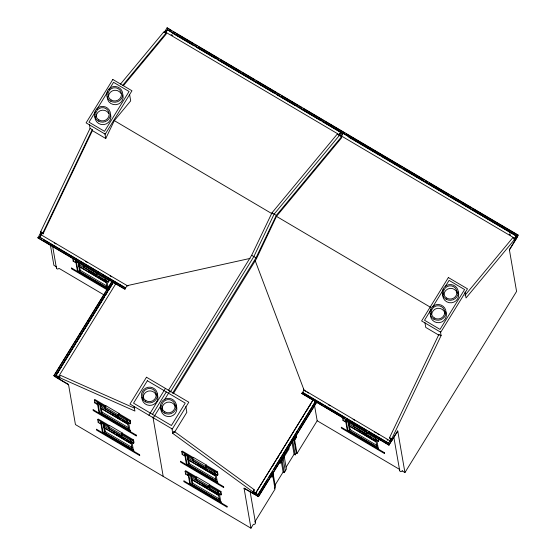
<?xml version="1.0" encoding="UTF-8"?>
<svg xmlns="http://www.w3.org/2000/svg" width="556" height="556" viewBox="0 0 556 556"><rect width="100%" height="100%" fill="white"/><g stroke="black" fill="none" stroke-linecap="round" stroke-linejoin="round"><path stroke-width="0.83" d="M56.399 267.234L56.538 268.312A1.529 1.501 -9.8 0 0 57.803 269.055L59.075 268.395L103.715 294.743M393.877 437.433L399.75 470.925A1.529 1.501 -9.8 0 0 401.008 471.669L402.433 470.668M509.421 249.998L517.532 236.835L518.136 235.035L167.099 27.8L164.034 32.769L164.903 31.727L339.348 134.761M58.199 372.131L58.595 371.484A1.48 1.453 -9.8 0 0 58.206 372.138M40.102 234.222L40.873 232.61L40.706 231.643L90.072 128.373L89.398 124.461M39.657 237.405L41.957 233.249L39.601 237.071L41.902 238.732M39.601 237.071L125.614 287.848L124.961 289.335L37.864 237.919L40.873 232.61L43.034 233.888L42.868 232.922L92.233 129.652L90.072 128.373M43.034 233.888L92.407 130.625L92.233 129.652M92.407 130.625L105.758 138.507L114.307 120.624L130.695 100.858L129.604 94.569M128.151 285.43L127.859 286.027L41.186 234.861M168.211 390.722L251.673 255.287L271.974 212.83L337.221 134.142L341.551 136.7L341.718 137.666L276.471 216.36L256.233 259.159M172.541 393.273L256.003 257.845L276.304 215.387L341.551 136.7M303.666 389.047L303.381 389.645L390.062 440.873M397.776 431.143L388.901 445.154L391.904 439.845L389.742 438.566L389.575 437.6L438.941 334.33L441.103 335.609L391.737 438.872L391.904 439.845L391.139 441.457L397.714 430.782L404.935 472.572L402.28 471.008M390.055 440.818L390.826 439.205L388.533 443.361L368.336 431.442M95.368 111.832L89.002 122.167L104.514 131.327L129.068 91.483L113.556 82.323L109.011 89.697M96.73 109.622L107.642 91.914M164.965 32.088L166.119 30.219M165.507 32.776L167.467 29.593L340.821 131.932L339.73 134.135M165.994 32.422L167.467 29.593M76.248 261.125L77.909 270.758L77.472 271.474L75.797 261.772L75.359 262.481L73.19 261.202L73.628 260.493M105.411 278.014L106.133 282.198L78.709 266.004L79.369 264.934L78.931 262.432M79.647 271.425L78.778 266.407L106.203 282.601L107.072 287.612L79.647 271.425L80.3 270.355L79.723 267.012M96.89 272.725L97.105 273.941L96.668 274.65L83.671 266.984L84.109 266.268M97.105 273.941L106.126 279.265L106.391 280.801L108.552 282.08L108.99 281.371L108.635 279.307M68.569 384.773L55.218 376.892L53.932 375.557L111.985 281.364M53.995 375.898L105.237 292.741M106.147 291.268L112.041 281.704M113.181 282.441L55.822 375.515L113.125 282.107M56.114 375.432L75.15 344.546M76.054 343.073L82.406 332.766M83.317 331.3L104.639 296.695M105.55 295.222L107.364 292.275M108.274 290.802L113.264 282.705M116.155 283.143L58.338 376.954M57.685 378.08L59.402 378.782L59.172 377.468L60.493 375.335L134.649 408.215M127.206 285.694L125.614 287.848M94.353 400.16L94.791 399.444L105.981 406.047L105.536 406.763L94.353 400.16L94.826 402.905L96.994 404.184L97.432 403.475L99.107 413.177L99.545 412.469L97.884 402.829M94.826 402.905L95.264 402.197M127.046 419.724L127.769 423.901L100.344 407.708L101.004 406.644L100.566 404.136M101.282 413.129L100.414 408.111L127.838 424.304L128.707 429.315L101.282 413.129L101.936 412.059L101.359 408.716M105.042 407.152L105.918 405.727L118.914 413.393L118.303 416.354L105.306 408.688L105.042 407.152L118.032 414.818L118.303 416.354M97.738 419.752L98.176 419.043L109.358 425.646L108.92 426.355L97.738 419.752L98.21 422.504L100.379 423.783L100.817 423.067L102.492 432.77L102.929 432.061L101.268 422.428M98.21 422.504L98.648 421.789M130.577 440.15L131.153 443.493L103.729 427.3L104.389 426.237L103.951 423.728M104.667 432.721L103.798 427.71L131.223 443.897L132.092 448.914L104.667 432.721L105.32 431.651L104.597 427.474M108.427 426.744L109.303 425.319L122.299 432.992L121.688 435.953L108.691 428.28L108.427 426.744L121.416 434.417L121.688 435.953M108.691 428.28L109.136 427.571M118.032 414.818L118.914 413.393M121.416 434.417L122.299 432.992M118.741 415.645L127.762 420.968L128.026 422.504L130.187 423.783L129.715 421.038L130.153 420.322L118.97 413.72M130.187 423.783L130.632 423.074L130.153 420.322M122.355 433.312L133.537 439.921L134.017 442.666L133.572 443.375L131.411 442.103L131.848 441.388L133.523 451.09M133.572 443.375L133.099 440.63L133.537 439.921M148.904 415.207L165.417 388.408M152.483 414.331L166.293 391.917M153.352 417.841L160.941 405.526M164.513 399.729L169.872 391.035M170.372 392.001L253.842 256.566L274.136 214.109L339.382 135.421M173.687 393.092L255.899 259.701M338.861 135.115L340.821 131.932M339.987 135.678L342.677 131.758M341.03 136.394L342.989 133.211L516.343 235.549L513.987 239.365M343.045 133.544L341.509 136.039L514.863 238.378L516.399 235.89L342.989 133.211M244.084 488.39L258.554 496.654L253.022 493.089L252.799 491.775L172.784 433.409L174.097 431.275L254.113 489.641L254.342 490.955L253.022 493.089L254.856 494.479M181.742 451.75L182.18 451.041L193.37 457.644L192.932 458.352L181.742 451.75L182.222 454.502L184.383 455.781L184.821 455.065L186.496 464.767L186.941 464.058L185.273 454.426M182.222 454.502L182.66 453.786M214.581 472.148L215.158 475.491L187.733 459.298L188.394 458.234L188.109 456.559M188.672 464.719L187.803 459.708L215.228 475.894L216.096 480.912L188.672 464.719L189.332 463.648L188.609 459.471M192.439 458.742L193.314 457.317L206.304 464.99L205.692 467.95L192.703 460.278L192.439 458.742L205.428 466.414L205.692 467.95M185.127 471.342L185.565 470.633L196.755 477.236L196.317 477.952L185.127 471.342L185.607 474.094L187.768 475.373L188.206 474.657L189.881 484.366L190.326 483.65L188.658 474.018M192.703 460.278L193.14 459.569M185.607 474.094L186.045 473.385M217.827 490.906L218.543 495.083L191.118 478.897L191.778 477.826L191.347 475.324M192.056 484.311L191.188 479.3L218.612 495.493L219.481 500.504L192.056 484.311L192.717 483.247L191.994 479.07M195.823 478.334L196.699 476.916L209.688 484.582L209.077 487.542L196.087 479.87L195.823 478.334L208.813 486.007L209.077 487.542M196.087 479.87L196.525 479.161M205.428 466.414L206.304 464.99M208.813 486.007L209.688 484.582M188.394 458.234L217.584 475.373L217.111 472.628L217.549 471.912L206.359 465.309M217.584 475.373L218.021 474.664L217.549 471.912M209.515 486.834L218.536 492.157L218.8 493.693L220.968 494.972L220.496 492.22L220.934 491.511L209.744 484.908M220.968 494.972L221.406 494.256L220.934 491.511M388.901 445.154L301.748 393.398L302.457 392.244L388.47 443.021M323.46 404.949L302.513 392.585L304.049 390.097L255.232 260.785M252.799 491.775L254.113 489.641M255.503 493.353L312.868 400.278L255.517 493.408L253.682 492.025L257.984 494.562L315.342 401.488M273.031 465.379L273.934 463.912M277.569 458.019L278.473 456.545M280.287 453.606L281.197 452.132M302.52 417.528L303.43 416.055M307.058 410.168L307.968 408.695M309.782 405.748L310.686 404.281M258.04 494.903L267.603 479.39M268.513 477.91L272.607 471.259M273.517 469.785L297.648 430.636M298.558 429.156L315.405 401.828M258.491 496.32L316.545 402.127M258.554 496.654L316.6 402.468M279.355 461.459L279.564 462.675L280.287 463.099L289.057 448.873L288.793 447.337M271.217 476.589L271.94 477.02L273.253 474.887L272.989 473.344M293.763 438.621L296.265 453.091L296.987 453.515L294.458 438.879L295.18 439.309L296.494 437.176L296.021 434.424M274.789 485.541L283.122 472.016L281.114 460.403M286.194 467.04L294.089 454.231L291.935 441.784M274.337 488.668L275.435 486.889L272.996 472.781M283.122 472.016L284.206 472.656L286.396 469.097L284.102 455.823M294.089 454.231L295.166 454.871L296.265 453.091M57.678 378.017L68.506 384.411L75.442 424.582L250.958 528.2L253.341 524.336L254.752 524.322L255.517 523.078L250.172 491.921M296.987 453.515L317.177 420.76L314.397 404.671M346.11 420.44L347.771 430.073L347.333 430.789L345.658 421.087L345.22 421.795L343.052 420.517L343.49 419.808M375.418 438.17L375.995 441.506L348.57 425.319L349.231 424.249L348.793 421.747M349.509 430.733L348.64 425.722L376.065 441.916L376.933 446.927L349.509 430.733L350.162 429.67L349.585 426.327M366.758 432.04L366.967 433.256L366.529 433.965L353.54 426.299L353.977 425.583L344.956 420.26L345.22 421.795M431.338 309.171L424.52 320.235L440.032 329.395L464.587 289.551L449.074 280.391L445.432 286.298M432.7 306.954L443.618 289.245M378.497 438.621L378.858 440.686L378.421 441.394L376.252 440.116L376.69 439.407M464.976 295.361L512.736 237.76L514.905 239.038L515.071 240.004L518.136 235.035M404.935 472.572L516.58 291.42L509.359 249.63L515.933 238.962L515.071 240.004M120.499 84.109L163.867 31.803L166.035 33.082L166.202 34.048L123.376 85.693M122.661 85.388L166.035 33.082M514.905 239.038L466.039 297.96L465.011 291.99M127.199 285.638L250.054 258.415M509.741 232.672L510.401 232.644M172.784 35.23L172.416 35.223A1.668 1.307 14.4 0 1 171.373 34.785L171.13 34.541M510.637 234.966L510.283 234.861A1.668 1.334 27.6 0 1 509.407 234.166L509.24 233.861M59.172 377.468L134.913 411.051L134.107 406.401M171.637 30.782L167.099 27.8M173.131 31.664L175.376 32.992M176.864 33.867L193.3 43.57M194.795 44.452L197.032 45.773M198.527 46.655L218.696 58.561M220.183 59.443L240.352 71.349M241.846 72.231L254.544 79.723M256.038 80.606L276.2 92.511M277.694 93.394L279.939 94.715M281.433 95.597L297.863 105.299M299.357 106.182L301.595 107.503M303.089 108.385L323.258 120.291M324.753 121.173L344.915 133.079M346.409 133.961L402.426 167.029M403.92 167.912L424.082 179.817M425.576 180.7L427.821 182.02M429.315 182.903L449.477 194.808M450.972 195.691L471.14 207.596M472.635 208.479L517.448 234.931M167.53 29.934L340.884 132.272M173.729 33.867L193.926 45.787M196.171 47.114L215.617 58.595M217.862 59.916L273.955 93.033M276.2 94.36L295.646 105.842M297.891 107.162L299.385 108.045M300.879 108.934L321.076 120.854M322.57 121.736L341.266 132.773M348.751 137.193L379.414 155.291M380.909 156.18L401.105 168.1M402.6 168.982L459.444 202.537M460.938 203.42L481.135 215.346M482.629 216.228L510.304 232.568M511.054 233.006L517.532 236.835M271.974 212.83L276.304 215.387M114.307 120.624L272.141 213.803M276.471 216.36L430.566 307.329M439.108 335.303L425.757 327.421L424.923 322.584M251.673 255.287L256.003 257.845M40.706 231.643L42.868 232.922M389.575 437.6L391.737 438.872M54.474 243.035L55.961 243.91M85.673 261.452L87.153 262.328M110.178 275.915L111.666 276.798M304.104 390.402L305.591 391.278M307.072 392.154L308.559 393.029M328.61 404.872L330.097 405.748M353.123 419.342L354.61 420.218M374.661 432.054L376.148 432.929M377.628 433.805L379.116 434.688M43.403 239.615L49.38 243.146M50.881 244.028L100.247 273.17M101.741 274.052L124.926 287.744M324.954 405.831L345.151 417.751M346.645 418.633L366.842 430.559M37.808 237.586L124.905 289.002M301.748 393.398L388.846 444.814M83.421 265.858L75.088 260.945L75.359 262.481M366.967 433.256L375.988 438.58L376.252 440.116M79.369 264.934L106.794 281.127M349.231 424.249L375.912 440.005M88.328 270.591L96.48 275.408M97.967 276.283L105.376 280.655M358.933 430.344L361.157 431.658M362.637 432.533L371.533 437.78M373.02 438.656L374.501 439.532M80.3 270.355L106.988 286.111M350.162 429.67L377.587 445.856M77.909 270.758L108.205 288.647M347.771 430.073L378.066 447.962M107.767 289.356L71.397 267.888L71.557 268.812L107.294 289.912M56.552 266.901L53.897 265.337L50.394 245.05M317.177 420.76L399.757 469.514L399.604 470.578M295.771 436.745L296.494 437.176M272.53 474.456L273.253 474.887M55.76 375.182L60.062 377.719M56.448 375.891L57.713 376.634M256.142 493.784L257.407 494.527M53.932 375.557L59.402 378.782M254.843 494.416L244.021 488.029L250.958 528.2M118.532 414.428L129.715 421.038M205.922 466.025L217.111 472.628M105.056 407.562L96.73 402.648L96.994 404.184M192.445 459.159L184.119 454.238L184.383 455.781M206.13 467.235L215.151 472.558L215.415 474.101M101.004 406.644L127.685 422.393M112.187 413.608L113.674 414.484M115.155 415.36L121.083 418.863M122.563 419.738L127.011 422.358M197.359 463.892L207.735 470.015M209.216 470.89L214.407 473.955M101.936 412.059L128.624 427.814M189.332 463.648L216.013 479.404M99.545 412.469L130.577 430.789L130.139 431.498L128.603 422.602M186.941 464.058L217.973 482.379M121.917 434.027L133.099 440.63M209.306 485.617L220.496 492.22M108.441 427.161L100.115 422.24L100.379 423.783M122.125 435.237L131.146 440.56L131.411 442.103M195.83 478.751L187.504 473.837L187.768 475.373M104.389 426.237L131.814 442.423M191.778 477.826L218.459 493.582M113.348 431.894L114.835 432.77M116.315 433.638L125.211 438.892M126.692 439.768L130.396 441.957M202.968 484.797L208.152 487.862M209.64 488.731L217.792 493.547M105.32 431.651L132.008 447.406M192.717 483.247L219.398 498.996M102.929 432.061L133.961 450.381M190.326 483.65L221.357 501.971M255.489 522.709L254.87 521.848L275.06 489.092L272.676 475.269M440.428 331.696L441.103 335.609M377.941 438.642L378.421 441.394M376.829 440.213L378.365 449.109M366.529 433.965L366.265 432.429L353.268 424.763L353.54 426.299M347.993 421.976L348.57 425.319M342.579 417.771L343.052 420.517M294.916 437.774L295.18 439.309M292.734 440.762L295.166 454.871M283.094 458.109L285.304 470.876M281.913 459.381L284.206 472.656M280.022 461.563L280.287 463.099M271.585 474.956L271.94 477.02M215.999 474.198L217.535 483.088M219.384 493.791L220.92 502.687M185.815 406.505L186.823 412.309L174.327 432.589L174.097 431.275M187.157 455.962L187.733 459.298M190.402 474.72L191.118 478.897M171.978 428.759L172.784 433.409M104.917 133.669L105.758 138.507M152.935 416.951L163.2 476.395M108.079 279.327L108.552 282.08M106.967 280.898L108.086 287.369M96.668 274.65L96.396 273.114L83.407 265.448L83.671 266.984M77.986 261.827L78.709 266.004M99.621 403.531L100.344 407.708M103.006 423.123L103.729 427.3M72.718 258.457L73.19 261.202M52.577 245.87L56.399 267.964M510.7 232.853A1.48 1.453 -9.8 0 1 511.353 233.242M510.755 232.749A1.668 1.334 27.6 0 1 511.395 233.166M387.289 439.511A1.48 1.453 -9.8 0 1 387.817 440.046M443.938 294.826A6.762 6.63 -9.8 0 1 457.254 293.318M458.04 291.719A8.027 7.874 -9.8 0 1 451.562 302.763A8.027 7.874 -9.8 0 1 442.826 293.443M445.759 311.638A8.027 7.874 -9.8 0 1 439.282 322.682A8.027 7.874 -9.8 0 1 430.546 313.362M431.658 314.752A6.762 6.63 -9.8 0 1 444.974 313.243M387.15 439.546A1.529 1.501 75.5 0 1 387.685 440.081M175.891 404.879A8.027 7.874 -9.8 0 1 170.755 416.354A8.027 7.874 -9.8 0 1 160.837 408.584M162.289 410.328A6.762 6.63 -9.8 0 1 167.252 402.273A6.762 6.63 -9.8 0 1 175.418 407.096M122.966 94.944A8.027 7.874 -9.8 0 1 116.044 104.688A8.027 7.874 -9.8 0 1 107.155 96.737M96.139 116.677A6.762 6.63 -9.8 0 1 108.823 113.556M110.693 114.863A8.027 7.874 -9.8 0 1 103.764 124.607A8.027 7.874 -9.8 0 1 94.874 116.656M108.42 96.758A6.762 6.63 -9.8 0 1 121.097 93.637M172.652 33.186A1.668 1.307 14.4 0 1 173.312 33.541M156.952 393.704A8.027 7.874 -9.8 0 1 151.823 405.171A8.027 7.874 -9.8 0 1 141.898 397.408M143.358 399.145A6.762 6.63 -9.8 0 1 148.32 391.097A6.762 6.63 -9.8 0 1 156.479 395.921M112.847 79.473L86.097 122.876L105.223 134.17L131.974 90.767L112.847 79.473M146.485 377.225L129.965 404.031L172.29 429.017L188.811 402.21L146.485 377.225M147.361 380.735L133.544 403.149L171.415 425.507L185.231 403.093L147.361 380.735M448.365 277.548L421.615 320.951L440.741 332.245L467.492 288.842L448.365 277.548M384.439 452.695L341.259 427.203L341.419 428.127L384.599 453.62L384.439 452.695M136.213 435.084L93.033 409.591L93.193 410.516L136.373 436.008L136.213 435.084M223.602 486.674L180.429 461.181L180.589 462.112L223.762 487.605L223.602 486.674M139.598 454.676L96.417 429.183L96.577 430.115L139.758 455.607L139.598 454.676M226.987 506.273L183.814 480.78L183.973 481.704L227.147 507.197L226.987 506.273M446.753 298.12A6.762 6.63 -9.8 0 0 457.011 292.532A6.762 6.63 -9.8 0 0 447.01 286.632A6.762 6.63 -9.8 0 0 446.753 298.12M433.812 319.109A8.027 7.874 -9.8 0 0 446.002 312.472A8.027 7.874 -9.8 0 0 434.125 305.466A8.027 7.874 -9.8 0 0 433.812 319.109M446.093 299.184A8.027 7.874 -9.8 0 0 458.283 292.553A8.027 7.874 -9.8 0 0 446.405 285.541A8.027 7.874 -9.8 0 0 446.093 299.184M434.472 318.039A6.762 6.63 -9.8 0 0 444.737 312.458A6.762 6.63 -9.8 0 0 434.736 306.551A6.762 6.63 -9.8 0 0 434.472 318.039M164.917 411.899A6.762 6.63 -9.8 0 0 175.175 406.311A6.762 6.63 -9.8 0 0 165.174 400.403A6.762 6.63 -9.8 0 0 164.917 411.899M164.256 412.962A8.027 7.874 -9.8 0 0 176.44 406.332A8.027 7.874 -9.8 0 0 164.569 399.319A8.027 7.874 -9.8 0 0 164.256 412.962M110.574 101.116A8.027 7.874 -9.8 0 0 122.765 94.478A8.027 7.874 -9.8 0 0 110.887 87.466A8.027 7.874 -9.8 0 0 110.574 101.116M98.954 119.971A6.762 6.63 -9.8 0 0 109.219 114.383A6.762 6.63 -9.8 0 0 99.218 108.476A6.762 6.63 -9.8 0 0 98.954 119.971M98.294 121.034A8.027 7.874 -9.8 0 0 110.484 114.404A8.027 7.874 -9.8 0 0 98.607 107.391A8.027 7.874 -9.8 0 0 98.294 121.034M111.235 100.045A6.762 6.63 -9.8 0 0 121.493 94.457A6.762 6.63 -9.8 0 0 111.492 88.557A6.762 6.63 -9.8 0 0 111.235 100.045M145.318 401.786A8.027 7.874 -9.8 0 0 157.508 395.149A8.027 7.874 -9.8 0 0 145.63 388.144A8.027 7.874 -9.8 0 0 145.318 401.786M145.978 400.716A6.762 6.63 -9.8 0 0 156.243 395.128A6.762 6.63 -9.8 0 0 146.242 389.228A6.762 6.63 -9.8 0 0 145.978 400.716"/></g></svg>
